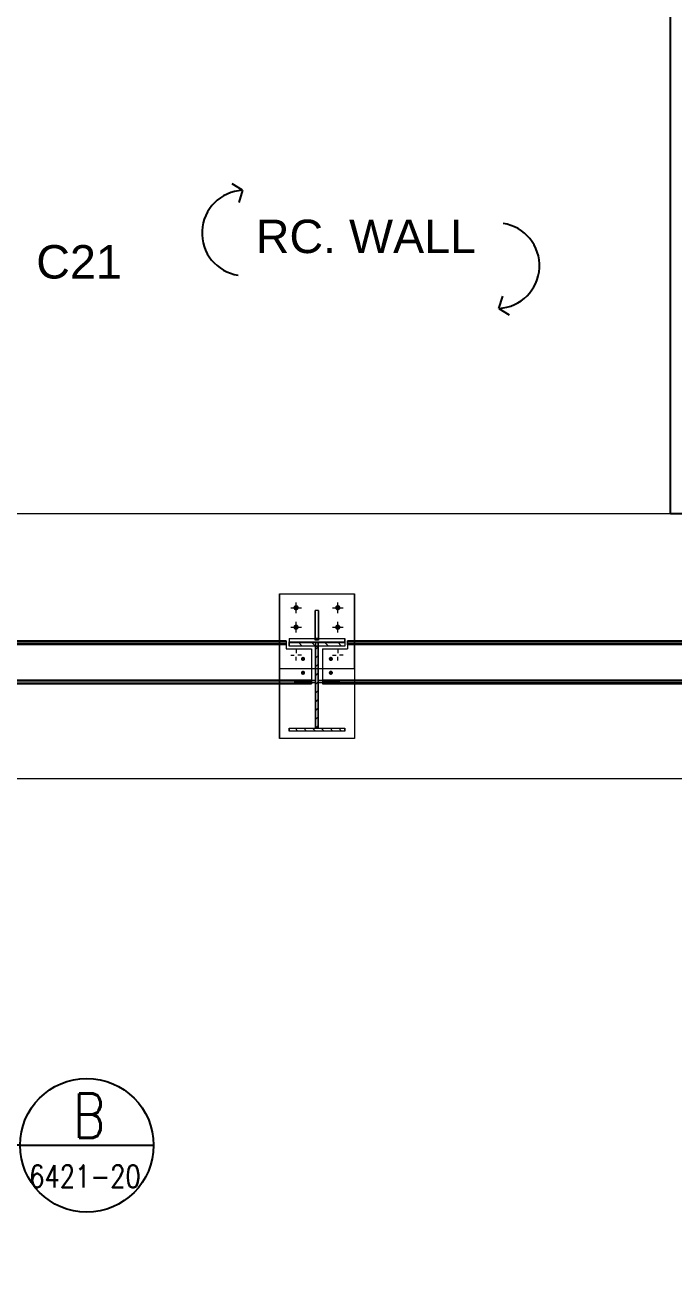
# Model space of a CAD drawing. Header units: millimetres. Extents: x 663313 to 1226001, y 1431724 to 1620898.
# Drawn here: x 663611.032 to 663613.364, y 1524695.724 to 1524700.241 of the extents above; entities that cross this region are included whole.
import ezdxf
from ezdxf.enums import TextEntityAlignment as Align

# ---------------------------------------------------------------- set-up
doc = ezdxf.new("R2010")
doc.units = ezdxf.units.MM
doc.linetypes.add('XKITLINE00', pattern=[0])
doc.linetypes.add('XKITLINE02', pattern=[4, 2, -2])
doc.layers.add('000 - 0_HIDE_OBJ_FRAMING_DEF_SUB', color=1, linetype='Continuous', plot=False)
for name, color, linetype in [('000 - CONCRETE_EX_BUILDING_MAIN_COLOR_1', 1, 'Continuous'), ('DIM', 1, 'Continuous'), ('REVISE', 3, 'Continuous'), ('VPORT', 250, 'Continuous')]:
    doc.layers.add(name, color=color, linetype=linetype)
doc.layers.add('Part', color=2, linetype='Continuous', lineweight=0)
doc.styles.add('Arial', font='arial.ttf')
doc.styles.add('RomanS', font='romans.shx', dxfattribs={"width": 0.8})

# ---------------------------------------------------------------- blocks, each defined once
blk = doc.blocks.new('cano')
at = {"layer": '000 - CONCRETE_EX_BUILDING_MAIN_COLOR_1'}
for points in [[(663611.9964, 1524720.7145), (663611.9966, 1524720.7154), (663611.9968, 1524720.7163), (663611.9971, 1524720.7172), (663611.9975, 1524720.7181), (663611.998, 1524720.7189), (663611.9986, 1524720.7196), (663611.9992, 1524720.7203), (663611.9999, 1524720.7209), (663612.0006, 1524720.7215), (663612.0014, 1524720.722), (663612.0023, 1524720.7224), (663612.0031, 1524720.7227), (663612.004, 1524720.7229), (663612.005, 1524720.723), (663612.0059, 1524720.7231), (663612.0068, 1524720.723), (663612.0078, 1524720.7229), (663612.0087, 1524720.7227), (663612.0095, 1524720.7224), (663612.0104, 1524720.722), (663612.0112, 1524720.7215), (663612.0119, 1524720.7209), (663612.0126, 1524720.7203), (663612.0132, 1524720.7196), (663612.0138, 1524720.7189), (663612.0143, 1524720.7181), (663612.0147, 1524720.7172), (663612.015, 1524720.7163), (663612.0152, 1524720.7154), (663612.0154, 1524720.7145), (663612.0154, 1524720.7136), (663612.0154, 1524720.7127), (663612.0152, 1524720.7117), (663612.015, 1524720.7108), (663612.0147, 1524720.71), (663612.0143, 1524720.7091), (663612.0138, 1524720.7083), (663612.0132, 1524720.7076), (663612.0126, 1524720.7069), (663612.0119, 1524720.7062), (663612.0112, 1524720.7057), (663612.0104, 1524720.7052), (663612.0095, 1524720.7048), (663612.0087, 1524720.7045), (663612.0078, 1524720.7043), (663612.0068, 1524720.7041), (663612.0059, 1524720.7041), (663612.005, 1524720.7041), (663612.004, 1524720.7043), (663612.0031, 1524720.7045), (663612.0023, 1524720.7048), (663612.0014, 1524720.7052), (663612.0006, 1524720.7057), (663611.9999, 1524720.7062), (663611.9992, 1524720.7069), (663611.9986, 1524720.7076), (663611.998, 1524720.7083), (663611.9975, 1524720.7091), (663611.9971, 1524720.71), (663611.9968, 1524720.7108), (663611.9966, 1524720.7117), (663611.9964, 1524720.7127), (663611.9964, 1524720.7136)], [(663612.1464, 1524720.7145), (663612.1466, 1524720.7154), (663612.1468, 1524720.7163), (663612.1471, 1524720.7172), (663612.1475, 1524720.7181), (663612.148, 1524720.7189), (663612.1486, 1524720.7196), (663612.1492, 1524720.7203), (663612.1499, 1524720.7209), (663612.1506, 1524720.7215), (663612.1514, 1524720.722), (663612.1523, 1524720.7224), (663612.1531, 1524720.7227), (663612.154, 1524720.7229), (663612.155, 1524720.723), (663612.1559, 1524720.7231), (663612.1568, 1524720.723), (663612.1578, 1524720.7229), (663612.1587, 1524720.7227), (663612.1595, 1524720.7224), (663612.1604, 1524720.722), (663612.1612, 1524720.7215), (663612.1619, 1524720.7209), (663612.1626, 1524720.7203), (663612.1632, 1524720.7196), (663612.1638, 1524720.7189), (663612.1643, 1524720.7181), (663612.1647, 1524720.7172), (663612.165, 1524720.7163), (663612.1652, 1524720.7154), (663612.1654, 1524720.7145), (663612.1654, 1524720.7136), (663612.1654, 1524720.7127), (663612.1652, 1524720.7117), (663612.165, 1524720.7108), (663612.1647, 1524720.71), (663612.1643, 1524720.7091), (663612.1638, 1524720.7083), (663612.1632, 1524720.7076), (663612.1626, 1524720.7069), (663612.1619, 1524720.7062), (663612.1612, 1524720.7057), (663612.1604, 1524720.7052), (663612.1595, 1524720.7048), (663612.1587, 1524720.7045), (663612.1578, 1524720.7043), (663612.1568, 1524720.7041), (663612.1559, 1524720.7041), (663612.155, 1524720.7041), (663612.154, 1524720.7043), (663612.1531, 1524720.7045), (663612.1523, 1524720.7048), (663612.1514, 1524720.7052), (663612.1506, 1524720.7057), (663612.1499, 1524720.7062), (663612.1492, 1524720.7069), (663612.1486, 1524720.7076), (663612.148, 1524720.7083), (663612.1475, 1524720.7091), (663612.1471, 1524720.71), (663612.1468, 1524720.7108), (663612.1466, 1524720.7117), (663612.1464, 1524720.7127), (663612.1464, 1524720.7136)], [(663611.9964, 1524720.6445), (663611.9966, 1524720.6454), (663611.9968, 1524720.6463), (663611.9971, 1524720.6472), (663611.9975, 1524720.6481), (663611.998, 1524720.6489), (663611.9986, 1524720.6496), (663611.9992, 1524720.6503), (663611.9999, 1524720.6509), (663612.0006, 1524720.6515), (663612.0014, 1524720.652), (663612.0023, 1524720.6524), (663612.0031, 1524720.6527), (663612.004, 1524720.6529), (663612.005, 1524720.653), (663612.0059, 1524720.6531), (663612.0068, 1524720.653), (663612.0078, 1524720.6529), (663612.0087, 1524720.6527), (663612.0095, 1524720.6524), (663612.0104, 1524720.652), (663612.0112, 1524720.6515), (663612.0119, 1524720.6509), (663612.0126, 1524720.6503), (663612.0132, 1524720.6496), (663612.0138, 1524720.6489), (663612.0143, 1524720.6481), (663612.0147, 1524720.6472), (663612.015, 1524720.6463), (663612.0152, 1524720.6454), (663612.0154, 1524720.6445), (663612.0154, 1524720.6436), (663612.0154, 1524720.6427), (663612.0152, 1524720.6417), (663612.015, 1524720.6408), (663612.0147, 1524720.64), (663612.0143, 1524720.6391), (663612.0138, 1524720.6383), (663612.0132, 1524720.6376), (663612.0126, 1524720.6369), (663612.0119, 1524720.6362), (663612.0112, 1524720.6357), (663612.0104, 1524720.6352), (663612.0095, 1524720.6348), (663612.0087, 1524720.6345), (663612.0078, 1524720.6343), (663612.0068, 1524720.6341), (663612.0059, 1524720.6341), (663612.005, 1524720.6341), (663612.004, 1524720.6343), (663612.0031, 1524720.6345), (663612.0023, 1524720.6348), (663612.0014, 1524720.6352), (663612.0006, 1524720.6357), (663611.9999, 1524720.6362), (663611.9992, 1524720.6369), (663611.9986, 1524720.6376), (663611.998, 1524720.6383), (663611.9975, 1524720.6391), (663611.9971, 1524720.64), (663611.9968, 1524720.6408), (663611.9966, 1524720.6417), (663611.9964, 1524720.6427), (663611.9964, 1524720.6436)], [(663612.1464, 1524720.6445), (663612.1466, 1524720.6454), (663612.1468, 1524720.6463), (663612.1471, 1524720.6472), (663612.1475, 1524720.6481), (663612.148, 1524720.6489), (663612.1486, 1524720.6496), (663612.1492, 1524720.6503), (663612.1499, 1524720.6509), (663612.1506, 1524720.6515), (663612.1514, 1524720.652), (663612.1523, 1524720.6524), (663612.1531, 1524720.6527), (663612.154, 1524720.6529), (663612.155, 1524720.653), (663612.1559, 1524720.6531), (663612.1568, 1524720.653), (663612.1578, 1524720.6529), (663612.1587, 1524720.6527), (663612.1595, 1524720.6524), (663612.1604, 1524720.652), (663612.1612, 1524720.6515), (663612.1619, 1524720.6509), (663612.1626, 1524720.6503), (663612.1632, 1524720.6496), (663612.1638, 1524720.6489), (663612.1643, 1524720.6481), (663612.1647, 1524720.6472), (663612.165, 1524720.6463), (663612.1652, 1524720.6454), (663612.1654, 1524720.6445), (663612.1654, 1524720.6436), (663612.1654, 1524720.6427), (663612.1652, 1524720.6417), (663612.165, 1524720.6408), (663612.1647, 1524720.64), (663612.1643, 1524720.6391), (663612.1638, 1524720.6383), (663612.1632, 1524720.6376), (663612.1626, 1524720.6369), (663612.1619, 1524720.6362), (663612.1612, 1524720.6357), (663612.1604, 1524720.6352), (663612.1595, 1524720.6348), (663612.1587, 1524720.6345), (663612.1578, 1524720.6343), (663612.1568, 1524720.6341), (663612.1559, 1524720.6341), (663612.155, 1524720.6341), (663612.154, 1524720.6343), (663612.1531, 1524720.6345), (663612.1523, 1524720.6348), (663612.1514, 1524720.6352), (663612.1506, 1524720.6357), (663612.1499, 1524720.6362), (663612.1492, 1524720.6369), (663612.1486, 1524720.6376), (663612.148, 1524720.6383), (663612.1475, 1524720.6391), (663612.1471, 1524720.64), (663612.1468, 1524720.6408), (663612.1466, 1524720.6417), (663612.1464, 1524720.6427), (663612.1464, 1524720.6436)], [(663612.0316, 1524720.5373), (663612.0324, 1524720.5372), (663612.0331, 1524720.537), (663612.0338, 1524720.5367), (663612.0344, 1524720.5364), (663612.0351, 1524720.536), (663612.0357, 1524720.5356), (663612.0362, 1524720.5351), (663612.0367, 1524720.5346), (663612.0371, 1524720.534), (663612.0375, 1524720.5334), (663612.0378, 1524720.5327), (663612.0381, 1524720.532), (663612.0383, 1524720.5313), (663612.0384, 1524720.5306), (663612.0384, 1524720.5298), (663612.0384, 1524720.5291), (663612.0383, 1524720.5284), (663612.0381, 1524720.5276), (663612.0378, 1524720.527), (663612.0375, 1524720.5263), (663612.0371, 1524720.5257), (663612.0367, 1524720.5251), (663612.0362, 1524720.5245), (663612.0357, 1524720.524), (663612.0351, 1524720.5236), (663612.0344, 1524720.5232), (663612.0338, 1524720.5229), (663612.0331, 1524720.5227), (663612.0324, 1524720.5225), (663612.0316, 1524720.5224), (663612.0309, 1524720.5223), (663612.0302, 1524720.5224), (663612.0294, 1524720.5225), (663612.0287, 1524720.5227), (663612.028, 1524720.5229), (663612.0274, 1524720.5232), (663612.0267, 1524720.5236), (663612.0261, 1524720.524), (663612.0256, 1524720.5245), (663612.0251, 1524720.5251), (663612.0247, 1524720.5257), (663612.0243, 1524720.5263), (663612.024, 1524720.527), (663612.0237, 1524720.5276), (663612.0235, 1524720.5284), (663612.0234, 1524720.5291), (663612.0234, 1524720.5298), (663612.0234, 1524720.5306), (663612.0235, 1524720.5313), (663612.0237, 1524720.532), (663612.024, 1524720.5327), (663612.0243, 1524720.5334), (663612.0247, 1524720.534), (663612.0251, 1524720.5346), (663612.0256, 1524720.5351), (663612.0261, 1524720.5356), (663612.0267, 1524720.536), (663612.0274, 1524720.5364), (663612.028, 1524720.5367), (663612.0287, 1524720.537), (663612.0294, 1524720.5372), (663612.0302, 1524720.5373), (663612.0309, 1524720.5373)], [(663612.1316, 1524720.5373), (663612.1324, 1524720.5372), (663612.1331, 1524720.537), (663612.1338, 1524720.5367), (663612.1344, 1524720.5364), (663612.1351, 1524720.536), (663612.1357, 1524720.5356), (663612.1362, 1524720.5351), (663612.1367, 1524720.5346), (663612.1371, 1524720.534), (663612.1375, 1524720.5334), (663612.1378, 1524720.5327), (663612.1381, 1524720.532), (663612.1383, 1524720.5313), (663612.1384, 1524720.5306), (663612.1384, 1524720.5298), (663612.1384, 1524720.5291), (663612.1383, 1524720.5284), (663612.1381, 1524720.5276), (663612.1378, 1524720.527), (663612.1375, 1524720.5263), (663612.1371, 1524720.5257), (663612.1367, 1524720.5251), (663612.1362, 1524720.5245), (663612.1357, 1524720.524), (663612.1351, 1524720.5236), (663612.1344, 1524720.5232), (663612.1338, 1524720.5229), (663612.1331, 1524720.5227), (663612.1324, 1524720.5225), (663612.1316, 1524720.5224), (663612.1309, 1524720.5223), (663612.1302, 1524720.5224), (663612.1294, 1524720.5225), (663612.1287, 1524720.5227), (663612.128, 1524720.5229), (663612.1274, 1524720.5232), (663612.1267, 1524720.5236), (663612.1261, 1524720.524), (663612.1256, 1524720.5245), (663612.1251, 1524720.5251), (663612.1247, 1524720.5257), (663612.1243, 1524720.5263), (663612.124, 1524720.527), (663612.1237, 1524720.5276), (663612.1235, 1524720.5284), (663612.1234, 1524720.5291), (663612.1234, 1524720.5298), (663612.1234, 1524720.5306), (663612.1235, 1524720.5313), (663612.1237, 1524720.532), (663612.124, 1524720.5327), (663612.1243, 1524720.5334), (663612.1247, 1524720.534), (663612.1251, 1524720.5346), (663612.1256, 1524720.5351), (663612.1261, 1524720.5356), (663612.1267, 1524720.536), (663612.1274, 1524720.5364), (663612.128, 1524720.5367), (663612.1287, 1524720.537), (663612.1294, 1524720.5372), (663612.1302, 1524720.5373), (663612.1309, 1524720.5373)], [(663612.0316, 1524720.4873), (663612.0324, 1524720.4872), (663612.0331, 1524720.4871), (663612.0338, 1524720.4868), (663612.0344, 1524720.4865), (663612.0351, 1524720.4861), (663612.0357, 1524720.4857), (663612.0362, 1524720.4852), (663612.0367, 1524720.4846), (663612.0371, 1524720.4841), (663612.0375, 1524720.4834), (663612.0378, 1524720.4828), (663612.0381, 1524720.4821), (663612.0383, 1524720.4814), (663612.0384, 1524720.4806), (663612.0384, 1524720.4799), (663612.0384, 1524720.4792), (663612.0383, 1524720.4784), (663612.0381, 1524720.4777), (663612.0378, 1524720.477), (663612.0375, 1524720.4764), (663612.0371, 1524720.4757), (663612.0367, 1524720.4751), (663612.0362, 1524720.4746), (663612.0357, 1524720.4741), (663612.0351, 1524720.4737), (663612.0344, 1524720.4733), (663612.0338, 1524720.473), (663612.0331, 1524720.4727), (663612.0324, 1524720.4725), (663612.0316, 1524720.4724), (663612.0309, 1524720.4724), (663612.0302, 1524720.4724), (663612.0294, 1524720.4725), (663612.0287, 1524720.4727), (663612.028, 1524720.473), (663612.0274, 1524720.4733), (663612.0267, 1524720.4737), (663612.0261, 1524720.4741), (663612.0256, 1524720.4746), (663612.0251, 1524720.4751), (663612.0247, 1524720.4757), (663612.0243, 1524720.4764), (663612.024, 1524720.477), (663612.0237, 1524720.4777), (663612.0235, 1524720.4784), (663612.0234, 1524720.4792), (663612.0234, 1524720.4799), (663612.0234, 1524720.4806), (663612.0235, 1524720.4814), (663612.0237, 1524720.4821), (663612.024, 1524720.4828), (663612.0243, 1524720.4834), (663612.0247, 1524720.4841), (663612.0251, 1524720.4846), (663612.0256, 1524720.4852), (663612.0261, 1524720.4857), (663612.0267, 1524720.4861), (663612.0274, 1524720.4865), (663612.028, 1524720.4868), (663612.0287, 1524720.4871), (663612.0294, 1524720.4872), (663612.0302, 1524720.4873), (663612.0309, 1524720.4874)], [(663612.1316, 1524720.4873), (663612.1324, 1524720.4872), (663612.1331, 1524720.4871), (663612.1338, 1524720.4868), (663612.1344, 1524720.4865), (663612.1351, 1524720.4861), (663612.1357, 1524720.4857), (663612.1362, 1524720.4852), (663612.1367, 1524720.4846), (663612.1371, 1524720.4841), (663612.1375, 1524720.4834), (663612.1378, 1524720.4828), (663612.1381, 1524720.4821), (663612.1383, 1524720.4814), (663612.1384, 1524720.4806), (663612.1384, 1524720.4799), (663612.1384, 1524720.4792), (663612.1383, 1524720.4784), (663612.1381, 1524720.4777), (663612.1378, 1524720.477), (663612.1375, 1524720.4764), (663612.1371, 1524720.4757), (663612.1367, 1524720.4751), (663612.1362, 1524720.4746), (663612.1357, 1524720.4741), (663612.1351, 1524720.4737), (663612.1344, 1524720.4733), (663612.1338, 1524720.473), (663612.1331, 1524720.4727), (663612.1324, 1524720.4725), (663612.1316, 1524720.4724), (663612.1309, 1524720.4724), (663612.1302, 1524720.4724), (663612.1294, 1524720.4725), (663612.1287, 1524720.4727), (663612.128, 1524720.473), (663612.1274, 1524720.4733), (663612.1267, 1524720.4737), (663612.1261, 1524720.4741), (663612.1256, 1524720.4746), (663612.1251, 1524720.4751), (663612.1247, 1524720.4757), (663612.1243, 1524720.4764), (663612.124, 1524720.477), (663612.1237, 1524720.4777), (663612.1235, 1524720.4784), (663612.1234, 1524720.4792), (663612.1234, 1524720.4799), (663612.1234, 1524720.4806), (663612.1235, 1524720.4814), (663612.1237, 1524720.4821), (663612.124, 1524720.4828), (663612.1243, 1524720.4834), (663612.1247, 1524720.4841), (663612.1251, 1524720.4846), (663612.1256, 1524720.4852), (663612.1261, 1524720.4857), (663612.1267, 1524720.4861), (663612.1274, 1524720.4865), (663612.128, 1524720.4868), (663612.1287, 1524720.4871), (663612.1294, 1524720.4872), (663612.1302, 1524720.4873), (663612.1309, 1524720.4874)]]:
    blk.add_hatch(color=256, dxfattribs=at).paths.add_polyline_path(points, flags=17)
at = {"layer": '000 - CONCRETE_EX_BUILDING_MAIN_COLOR_1', "linetype": 'XKITLINE02', "lineweight": 0}
for p, q in [((663611.9459, 1524720.7636), (663612.2159, 1524720.7636)), ((663611.9459, 1524720.4936), (663611.9459, 1524720.7636)), ((663611.9459, 1524720.4936), (663611.9459, 1524720.7636)), ((663611.9459, 1524720.2436), (663611.9459, 1524720.7636)), ((663612.2159, 1524720.7636), (663612.2159, 1524720.4936)), ((663612.2159, 1524720.4936), (663612.2159, 1524720.7636)), ((663612.2159, 1524720.7636), (663612.2159, 1524720.2436)), ((663612.0749, 1524720.7036), (663612.0749, 1524720.7036)), ((663612.0749, 1524720.7036), (663612.0749, 1524720.6036)), ((663612.0869, 1524720.6036), (663612.0869, 1524720.7036)), ((663611.9809, 1524720.6036), (663611.9809, 1524720.5886)), ((663612.0869, 1524720.6036), (663612.0749, 1524720.6036)), ((663612.0749, 1524720.6036), (663612.0749, 1524720.5972)), ((663612.0749, 1524720.6036), (663612.0869, 1524720.6036)), ((663612.0869, 1524720.5972), (663612.0869, 1524720.6036)), ((663612.1809, 1524720.5886), (663612.1809, 1524720.6036)), ((663611.9709, 1524720.5842), (663610.6909, 1524720.5842)), ((663611.9709, 1524720.5806), (663610.6909, 1524720.5806)), ((663611.9459, 1524720.5941), (663611.9459, 1524720.4404)), ((663611.9709, 1524720.5941), (663611.9709, 1524720.5842)), ((663611.9709, 1524720.5842), (663611.9709, 1524720.5806)), ((663611.9709, 1524720.5656), (663611.9709, 1524720.5656)), ((663611.9809, 1524720.5886), (663611.9809, 1524720.5756)), ((663611.9809, 1524720.5886), (663612.1809, 1524720.5886)), ((663612.0759, 1524720.5886), (663612.0759, 1524720.2807)), ((663612.0859, 1524720.5886), (663612.0759, 1524720.5886)), ((663612.0759, 1524720.5886), (663612.0759, 1524720.5756)), ((663612.0859, 1524720.2807), (663612.0859, 1524720.5886)), ((663612.0859, 1524720.5886), (663612.0859, 1524720.5756)), ((663612.1809, 1524720.5886), (663612.1809, 1524720.5756)), ((663612.1909, 1524720.5842), (663612.1909, 1524720.5941)), ((663612.1909, 1524720.5806), (663612.1909, 1524720.5842)), ((663613.4709, 1524720.5842), (663612.1909, 1524720.5842)), ((663613.4709, 1524720.5806), (663612.1909, 1524720.5806)), ((663612.2159, 1524720.5941), (663612.2159, 1524720.4404)), ((663612.2159, 1524720.4936), (663611.9459, 1524720.4936)), ((663610.6009, 1524720.4543), (663612.0609, 1524720.4543)), ((663610.6009, 1524720.4508), (663612.0609, 1524720.4508)), ((663610.6009, 1524720.4444), (663612.0609, 1524720.4444)), ((663612.0009, 1524720.4454), (663612.0759, 1524720.4454)), ((663612.0609, 1524720.4444), (663612.0609, 1524720.4543)), ((663612.0609, 1524720.4543), (663612.0609, 1524720.4508)), ((663612.0609, 1524720.4539), (663612.0609, 1524720.4454)), ((663612.0609, 1524720.4404), (663612.0609, 1524720.4444)), ((663612.0759, 1524720.4454), (663612.0759, 1524720.4454)), ((663612.0859, 1524720.4454), (663612.1609, 1524720.4454)), ((663612.1009, 1524720.4543), (663612.1009, 1524720.4508)), ((663612.1009, 1524720.4543), (663613.5609, 1524720.4543)), ((663612.1009, 1524720.4539), (663612.1009, 1524720.4444)), ((663612.1009, 1524720.4539), (663612.1009, 1524720.4454)), ((663612.1009, 1524720.4508), (663613.5609, 1524720.4508)), ((663612.1009, 1524720.4444), (663612.1009, 1524720.4404)), ((663613.5609, 1524720.4444), (663612.1009, 1524720.4444)), ((663612.1609, 1524720.4454), (663612.1609, 1524720.4454)), ((663611.9809, 1524720.2807), (663611.9809, 1524720.2707)), ((663611.9809, 1524720.2707), (663611.9809, 1524720.2707)), ((663612.0759, 1524720.2807), (663612.0759, 1524720.2807)), ((663612.1809, 1524720.2707), (663612.1809, 1524720.2807))]:
    blk.add_line(p, q, dxfattribs=at)
at = {"layer": '000 - CONCRETE_EX_BUILDING_MAIN_COLOR_1', "linetype": 'XKITLINE00', "lineweight": 0}
for p, q in [((663611.9459, 1524720.7636), (663611.9459, 1524720.7636)), ((663611.9459, 1524720.7636), (663612.2159, 1524720.7636)), ((663611.9459, 1524720.7636), (663611.9459, 1524720.5941)), ((663612.2159, 1524720.7636), (663612.2159, 1524720.5941)), ((663611.9869, 1524720.7136), (663612.0249, 1524720.7136)), ((663612.0059, 1524720.6946), (663612.0059, 1524720.7326)), ((663612.0749, 1524720.5972), (663612.0749, 1524720.7036)), ((663612.0869, 1524720.7036), (663612.0749, 1524720.7036)), ((663612.0869, 1524720.7036), (663612.0869, 1524720.5972)), ((663612.0869, 1524720.7036), (663612.0869, 1524720.7036)), ((663612.1369, 1524720.7136), (663612.1749, 1524720.7136)), ((663612.1559, 1524720.6946), (663612.1559, 1524720.7326)), ((663612.0059, 1524720.6246), (663612.0059, 1524720.6626)), ((663612.1559, 1524720.6246), (663612.1559, 1524720.6626)), ((663611.9809, 1524720.6036), (663612.0749, 1524720.6036)), ((663611.9809, 1524720.6036), (663611.9809, 1524720.5906)), ((663611.9869, 1524720.6436), (663612.0249, 1524720.6436)), ((663612.0869, 1524720.6036), (663612.1809, 1524720.6036)), ((663612.1369, 1524720.6436), (663612.1749, 1524720.6436)), ((663612.1809, 1524720.6036), (663612.1809, 1524720.5906)), ((663611.9709, 1524720.5941), (663610.6909, 1524720.5941)), ((663610.6909, 1524720.5906), (663611.9709, 1524720.5906)), ((663611.9709, 1524720.5906), (663611.9709, 1524720.5941)), ((663611.9709, 1524720.5906), (663611.9709, 1524720.5656)), ((663611.9709, 1524720.5656), (663612.0609, 1524720.5656)), ((663611.9709, 1524720.5656), (663612.0609, 1524720.5656)), ((663611.9809, 1524720.5756), (663611.9809, 1524720.5906)), ((663611.9809, 1524720.5906), (663612.1809, 1524720.5906)), ((663612.1809, 1524720.5756), (663611.9809, 1524720.5756)), ((663612.0059, 1524720.5626), (663612.0059, 1524720.5499)), ((663612.0281, 1524720.5756), (663612.0131, 1524720.5906)), ((663612.0753, 1524720.5756), (663612.0603, 1524720.5906)), ((663612.0609, 1524720.5656), (663612.0609, 1524720.5656)), ((663612.0609, 1524720.5656), (663612.0609, 1524720.4539)), ((663612.0869, 1524720.5972), (663612.0749, 1524720.5972)), ((663612.0759, 1524720.2807), (663612.0759, 1524720.5756)), ((663612.0759, 1524720.5756), (663612.0859, 1524720.5756)), ((663612.0759, 1524720.5636), (663612.0859, 1524720.5736)), ((663612.0859, 1524720.5756), (663612.0859, 1524720.2807)), ((663612.1009, 1524720.5656), (663612.1009, 1524720.4539)), ((663612.1009, 1524720.5656), (663612.1909, 1524720.5656)), ((663612.1009, 1524720.5656), (663612.1909, 1524720.5656)), ((663612.1225, 1524720.5756), (663612.1075, 1524720.5906)), ((663612.1697, 1524720.5756), (663612.1547, 1524720.5906)), ((663612.1559, 1524720.5626), (663612.1559, 1524720.5499)), ((663612.1809, 1524720.5906), (663612.1809, 1524720.5756)), ((663613.4709, 1524720.5941), (663612.1909, 1524720.5941)), ((663612.1909, 1524720.5941), (663612.1909, 1524720.5906)), ((663612.1909, 1524720.5906), (663612.1909, 1524720.5656)), ((663612.1909, 1524720.5906), (663613.4709, 1524720.5906)), ((663611.9869, 1524720.5436), (663611.9996, 1524720.5436)), ((663612.0059, 1524720.5246), (663612.0059, 1524720.5372)), ((663612.0249, 1524720.5436), (663612.0122, 1524720.5436)), ((663612.0309, 1524720.5294), (663612.0309, 1524720.5319)), ((663612.0759, 1524720.5321), (663612.0859, 1524720.5421)), ((663612.1309, 1524720.5294), (663612.1309, 1524720.5319)), ((663612.1369, 1524720.5436), (663612.1496, 1524720.5436)), ((663612.1559, 1524720.5246), (663612.1559, 1524720.5372)), ((663612.1749, 1524720.5436), (663612.1622, 1524720.5436)), ((663612.0309, 1524720.4795), (663612.0309, 1524720.482)), ((663612.0759, 1524720.5007), (663612.0859, 1524720.5107)), ((663612.0759, 1524720.4693), (663612.0859, 1524720.4793)), ((663612.1309, 1524720.4795), (663612.1309, 1524720.482)), ((663612.0609, 1524720.4539), (663610.6009, 1524720.4537)), ((663610.6009, 1524720.4404), (663612.0609, 1524720.4404)), ((663611.9459, 1524720.4404), (663611.9459, 1524720.2436)), ((663612.0009, 1524720.4454), (663612.0009, 1524720.4539)), ((663612.0009, 1524720.4539), (663612.0759, 1524720.4539)), ((663612.0759, 1524720.4454), (663612.0009, 1524720.4454)), ((663612.0276, 1524720.4454), (663612.0191, 1524720.4539)), ((663612.0543, 1524720.4454), (663612.0458, 1524720.4539)), ((663612.0609, 1524720.4454), (663612.0609, 1524720.4404)), ((663612.0759, 1524720.4506), (663612.0726, 1524720.4539)), ((663612.0759, 1524720.4539), (663612.0759, 1524720.4454)), ((663612.0759, 1524720.4378), (663612.0859, 1524720.4478)), ((663612.0859, 1524720.4454), (663612.0859, 1524720.4539)), ((663612.0859, 1524720.4539), (663612.1609, 1524720.4539)), ((663612.1609, 1524720.4454), (663612.0859, 1524720.4454)), ((663612.1009, 1524720.4539), (663613.5609, 1524720.454)), ((663612.1009, 1524720.4454), (663612.1009, 1524720.4404)), ((663612.1009, 1524720.4404), (663613.5609, 1524720.4404)), ((663612.1126, 1524720.4454), (663612.1041, 1524720.4539)), ((663612.1394, 1524720.4454), (663612.1309, 1524720.4539)), ((663612.1609, 1524720.4506), (663612.1576, 1524720.4539)), ((663612.1609, 1524720.4539), (663612.1609, 1524720.4454)), ((663612.2159, 1524720.4404), (663612.2159, 1524720.2436)), ((663612.0759, 1524720.4064), (663612.0859, 1524720.4164)), ((663612.0759, 1524720.375), (663612.0859, 1524720.385)), ((663612.0759, 1524720.3435), (663612.0859, 1524720.3535)), ((663612.0759, 1524720.3121), (663612.0859, 1524720.3221)), ((663612.0759, 1524720.2807), (663612.0859, 1524720.2907)), ((663611.9459, 1524720.2436), (663611.9459, 1524720.2436)), ((663612.2159, 1524720.2436), (663611.9459, 1524720.2436)), ((663611.9809, 1524720.2707), (663611.9809, 1524720.2807)), ((663611.9809, 1524720.2807), (663611.9809, 1524720.2807)), ((663611.9809, 1524720.2807), (663612.1809, 1524720.2807)), ((663611.9809, 1524720.2707), (663611.9809, 1524720.2707)), ((663612.1809, 1524720.2707), (663611.9809, 1524720.2707)), ((663612.0123, 1524720.2707), (663612.0023, 1524720.2807)), ((663612.0438, 1524720.2707), (663612.0338, 1524720.2807)), ((663612.0752, 1524720.2707), (663612.0652, 1524720.2807)), ((663612.0759, 1524720.2807), (663612.0759, 1524720.2807)), ((663612.0859, 1524720.2807), (663612.0759, 1524720.2807)), ((663612.0859, 1524720.2807), (663612.0859, 1524720.2807)), ((663612.1066, 1524720.2707), (663612.0966, 1524720.2807)), ((663612.1381, 1524720.2707), (663612.1281, 1524720.2807)), ((663612.1695, 1524720.2707), (663612.1595, 1524720.2807)), ((663612.1809, 1524720.2807), (663612.1809, 1524720.2807)), ((663612.1809, 1524720.2807), (663612.1809, 1524720.2707)), ((663612.1809, 1524720.2707), (663612.1809, 1524720.2707)), ((663612.2159, 1524720.2436), (663612.2159, 1524720.2436))]:
    blk.add_line(p, q, dxfattribs=at)
blk = doc.blocks.new('123')
at = {"layer": '000 - 0_HIDE_OBJ_FRAMING_DEF_SUB'}
for q in [(-724.5, 0), (882, 0)]:
    blk.add_line((518.4, 0), q, dxfattribs=at)
blk.add_circle((700.2, 0), 181.8, dxfattribs=at)
at = {"layer": '000 - 0_HIDE_OBJ_FRAMING_DEF_SUB', "color": 5, "style": 'RomanS', "width": 0.8}
blk.add_attdef('DETAIL', text='', height=136.4, dxfattribs=at).set_placement((-711.5, 125.5), align=Align.MIDDLE_LEFT)
blk.add_attdef('TEXT', text='', height=121.2, dxfattribs=at).set_placement((706.1, 80.6), align=Align.MIDDLE_CENTER)
at = {"layer": '000 - 0_HIDE_OBJ_FRAMING_DEF_SUB', "color": 3, "style": 'RomanS', "width": 0.8}
for tag, p in [('SCALE', (-704.4, -100.8)), ('1:10', (142.2, -100.8))]:
    blk.add_attdef(tag, text='', height=90.9, dxfattribs=at).set_placement(p, align=Align.MIDDLE_LEFT)
for p in [(695.1, -84.5), (695.1, -197.4)]:
    blk.add_attdef('TEXT', text='', height=60.6, dxfattribs=at).set_placement(p, align=Align.MIDDLE_CENTER)

msp = doc.modelspace()

# ---------------------------------------------------------------- hatches: boundary and pattern name
at = {"layer": 'VPORT'}
h = msp.add_hatch(dxfattribs=at)
h.set_pattern_fill('ANGLE', color=6)
h.set_pattern_definition([(235.288, (663627.358, 1524790.5456), (5.74185, -3.9776), [5.08, -1.905]), (325.288, (663627.358, 1524790.5456), (3.9776, 5.74185), [5.08, -1.905])])
h.paths.add_polyline_path([(663617.8537, 1524792.0691), (663619.0867, 1524791.215), (663617.3783, 1524788.7489), (663616.1453, 1524789.603)])
edge = h.paths.add_edge_path(flags=16)
edge.add_line((663617.5126, 1524790.4806), (663617.7194, 1524790.3374))
edge = h.paths.add_edge_path(flags=16)
edge.add_line((663617.5444, 1524790.3056), (663617.6876, 1524790.5124))
h.paths.add_polyline_path([(663612.4437, 1524784.2591), (663613.6767, 1524783.405), (663611.9683, 1524780.9389), (663610.7353, 1524781.793)])
edge = h.paths.add_edge_path(flags=16)
edge.add_line((663612.1026, 1524782.6706), (663612.3094, 1524782.5274))
edge = h.paths.add_edge_path(flags=16)
edge.add_line((663612.1344, 1524782.4956), (663612.2776, 1524782.7024))
h.paths.add_polyline_path([(663604.7567, 1524773.1621), (663605.9897, 1524772.308), (663604.2813, 1524769.8419), (663603.0483, 1524770.696)])
edge = h.paths.add_edge_path(flags=16)
edge.add_line((663604.4156, 1524771.5736), (663604.6224, 1524771.4304))
edge = h.paths.add_edge_path(flags=16)
edge.add_line((663604.4474, 1524771.3986), (663604.5906, 1524771.6054))
h.paths.add_polyline_path([(663599.8027, 1524766.0101), (663601.0357, 1524765.156), (663599.3273, 1524762.6899), (663598.0943, 1524763.544)])
edge = h.paths.add_edge_path(flags=16)
edge.add_line((663599.4616, 1524764.4216), (663599.6684, 1524764.2784))
edge = h.paths.add_edge_path(flags=16)
edge.add_line((663599.4934, 1524764.2466), (663599.6366, 1524764.4534))
h.paths.add_polyline_path([(663592.6837, 1524755.7351), (663593.9167, 1524754.881), (663592.2083, 1524752.4149), (663590.9753, 1524753.269)])
edge = h.paths.add_edge_path(flags=16)
edge.add_line((663592.3426, 1524754.1466), (663592.5494, 1524754.0034))
edge = h.paths.add_edge_path(flags=16)
edge.add_line((663592.3744, 1524753.9716), (663592.5176, 1524754.1784))
h.paths.add_polyline_path([(663585.2817, 1524745.0491), (663586.5147, 1524744.195), (663584.8063, 1524741.7289), (663583.5733, 1524742.583)])
edge = h.paths.add_edge_path(flags=16)
edge.add_line((663584.9406, 1524743.4606), (663585.1474, 1524743.3174))
edge = h.paths.add_edge_path(flags=16)
edge.add_line((663584.9724, 1524743.2856), (663585.1156, 1524743.4924))
h.paths.add_polyline_path([(663578.7897, 1524735.6781), (663580.0227, 1524734.824), (663578.3143, 1524732.3579), (663577.0813, 1524733.212)])
edge = h.paths.add_edge_path(flags=16)
edge.add_line((663578.4486, 1524734.0896), (663578.6554, 1524733.9464))
edge = h.paths.add_edge_path(flags=16)
edge.add_line((663578.4804, 1524733.9146), (663578.6236, 1524734.1214))
h.paths.add_polyline_path([(663572.2977, 1524726.3071), (663573.5307, 1524725.453), (663571.8223, 1524722.9869), (663570.5893, 1524723.841)])
edge = h.paths.add_edge_path(flags=16)
edge.add_line((663571.9566, 1524724.7186), (663572.1634, 1524724.5754))
edge = h.paths.add_edge_path(flags=16)
edge.add_line((663571.9884, 1524724.5436), (663572.1316, 1524724.7504))
h.paths.add_polyline_path([(663565.8057, 1524716.9351), (663567.0387, 1524716.081), (663565.3303, 1524713.6149), (663564.0973, 1524714.469)])
edge = h.paths.add_edge_path(flags=16)
edge.add_line((663565.4646, 1524715.3466), (663565.6714, 1524715.2034))
edge = h.paths.add_edge_path(flags=16)
edge.add_line((663565.4964, 1524715.1716), (663565.6396, 1524715.3784))
h.paths.add_polyline_path([(663559.3147, 1524707.5641), (663560.5477, 1524706.71), (663558.8393, 1524704.2439), (663557.6063, 1524705.098)])
edge = h.paths.add_edge_path(flags=16)
edge.add_line((663558.9736, 1524705.9756), (663559.1804, 1524705.8324))
edge = h.paths.add_edge_path(flags=16)
edge.add_line((663559.0054, 1524705.8006), (663559.1486, 1524706.0074))
h.paths.add_polyline_path([(663552.8227, 1524698.1931), (663554.0557, 1524697.339), (663552.3473, 1524694.8729), (663551.1143, 1524695.727)])
edge = h.paths.add_edge_path(flags=16)
edge.add_line((663552.4816, 1524696.6046), (663552.6884, 1524696.4614))
edge = h.paths.add_edge_path(flags=16)
edge.add_line((663552.5134, 1524696.4296), (663552.6566, 1524696.6364))
h.paths.add_polyline_path([(663546.3307, 1524688.8221), (663547.5637, 1524687.968), (663545.8553, 1524685.5019), (663544.6223, 1524686.356)])
edge = h.paths.add_edge_path(flags=16)
edge.add_line((663545.9896, 1524687.2336), (663546.1964, 1524687.0904))
edge = h.paths.add_edge_path(flags=16)
edge.add_line((663546.0214, 1524687.0586), (663546.1646, 1524687.2654))
h.paths.add_polyline_path([(663539.8387, 1524679.4511), (663541.0717, 1524678.597), (663539.3633, 1524676.1309), (663538.1303, 1524676.985)])
edge = h.paths.add_edge_path(flags=16)
edge.add_line((663539.4976, 1524677.8626), (663539.7044, 1524677.7194))
edge = h.paths.add_edge_path(flags=16)
edge.add_line((663539.5294, 1524677.6876), (663539.6726, 1524677.8944))
h.paths.add_polyline_path([(663533.3477, 1524670.0801), (663534.5807, 1524669.226), (663532.8723, 1524666.7599), (663531.6393, 1524667.614)])
edge = h.paths.add_edge_path(flags=16)
edge.add_line((663533.0066, 1524668.4916), (663533.2134, 1524668.3484))
edge = h.paths.add_edge_path(flags=16)
edge.add_line((663533.0384, 1524668.3166), (663533.1816, 1524668.5234))
h.paths.add_polyline_path([(663526.8557, 1524660.7091), (663528.0887, 1524659.855), (663526.3803, 1524657.3889), (663525.1473, 1524658.243)])
edge = h.paths.add_edge_path(flags=16)
edge.add_line((663526.5146, 1524659.1206), (663526.7214, 1524658.9774))
edge = h.paths.add_edge_path(flags=16)
edge.add_line((663526.5464, 1524658.9456), (663526.6896, 1524659.1524))
h.paths.add_polyline_path([(663520.3637, 1524651.3381), (663521.5967, 1524650.484), (663519.8883, 1524648.0179), (663518.6553, 1524648.872)])
edge = h.paths.add_edge_path(flags=16)
edge.add_line((663520.0226, 1524649.7496), (663520.2294, 1524649.6064))
edge = h.paths.add_edge_path(flags=16)
edge.add_line((663520.0544, 1524649.5746), (663520.1976, 1524649.7814))
h.paths.add_polyline_path([(663513.8717, 1524641.9671), (663515.1047, 1524641.113), (663513.3963, 1524638.6469), (663512.1633, 1524639.501)])
edge = h.paths.add_edge_path(flags=16)
edge.add_line((663513.5306, 1524640.3786), (663513.7374, 1524640.2354))
edge = h.paths.add_edge_path(flags=16)
edge.add_line((663513.5624, 1524640.2036), (663513.7056, 1524640.4104))
h.paths.add_polyline_path([(663507.3807, 1524632.5961), (663508.6137, 1524631.742), (663506.9053, 1524629.2759), (663505.6723, 1524630.13)])
edge = h.paths.add_edge_path(flags=16)
edge.add_line((663507.0396, 1524631.0076), (663507.2464, 1524630.8644))
edge = h.paths.add_edge_path(flags=16)
edge.add_line((663507.0714, 1524630.8326), (663507.2146, 1524631.0394))
h.paths.add_polyline_path([(663500.8887, 1524623.2251), (663502.1217, 1524622.371), (663500.4133, 1524619.9049), (663499.1803, 1524620.759)])
edge = h.paths.add_edge_path(flags=16)
edge.add_line((663500.5476, 1524621.6366), (663500.7544, 1524621.4934))
edge = h.paths.add_edge_path(flags=16)
edge.add_line((663500.5794, 1524621.4616), (663500.7226, 1524621.6684))
h.paths.add_polyline_path([(663494.3967, 1524613.8531), (663495.6297, 1524612.999), (663493.9213, 1524610.5329), (663492.6883, 1524611.387)])
edge = h.paths.add_edge_path(flags=16)
edge.add_line((663494.0556, 1524612.2646), (663494.2624, 1524612.1214))
edge = h.paths.add_edge_path(flags=16)
edge.add_line((663494.0874, 1524612.0896), (663494.2306, 1524612.2964))
h.paths.add_polyline_path([(663487.2787, 1524603.5781), (663488.5117, 1524602.724), (663486.8033, 1524600.2579), (663485.5703, 1524601.112)])
edge = h.paths.add_edge_path(flags=16)
edge.add_line((663486.9376, 1524601.9896), (663487.1444, 1524601.8464))
edge = h.paths.add_edge_path(flags=16)
edge.add_line((663486.9694, 1524601.8146), (663487.1126, 1524602.0214))
h.paths.add_polyline_path([(663481.4137, 1524595.1111), (663482.6467, 1524594.257), (663480.9383, 1524591.7909), (663479.7053, 1524592.645)])
edge = h.paths.add_edge_path(flags=16)
edge.add_line((663481.0726, 1524593.5226), (663481.2794, 1524593.3794))
edge = h.paths.add_edge_path(flags=16)
edge.add_line((663481.1044, 1524593.3476), (663481.2476, 1524593.5544))

# ---------------------------------------------------------------- linework, layer by layer
at = {"layer": 'DIM', "color": 1, "linetype": 'ByBlock'}
for p, q in [((663611.8133, 1524699.6479), (663611.776, 1524699.6712)), ((663611.8133, 1524699.6479), (663611.7998, 1524699.6038)), ((663612.7351, 1524699.2239), (663612.7487, 1524699.2679)), ((663612.7351, 1524699.2239), (663612.7724, 1524699.2005))]:
    msp.add_line(p, q, dxfattribs=at)
at = {"layer": 'DIM', "color": 4}
msp.add_lwpolyline([(663613.3522, 1524698.4859), (663613.3522, 1524701.9859), (663613.6522, 1524701.9859), (663613.6522, 1524698.4859)], close=True, dxfattribs=at)
at = {"layer": 'DIM', "color": 1, "linetype": 'ByBlock'}
for centre, start, end in [((663611.8212, 1524699.4946), 92.9237, 261.433), ((663612.7273, 1524699.3771), 272.9237, 81.433)]:
    msp.add_arc(centre, 0.1535, start, end, dxfattribs=at)
at = {"layer": 'Part', "linetype": 'XKITLINE00', "lineweight": 0}
msp.add_lwpolyline([(663616.2992, 1524698.4859), (663610.7042, 1524698.4859), (663610.7042, 1524697.5359), (663616.2992, 1524697.5359), (663616.2992, 1524698.4859)], dxfattribs=at)

# ---------------------------------------------------------------- block references
ref = msp.add_blockref('123', (663610.3296, 1524696.2184), dxfattribs=dict(xscale=0.00132, yscale=0.00132, zscale=0.00132))
ref.add_attrib('1:10', '1:40', dxfattribs={"layer": '000 - 0_HIDE_OBJ_FRAMING_DEF_SUB', "color": 3, "height": 0.12, "style": 'RomanS', "width": 0.8}).set_placement((663610.5173, 1524696.0854), align=Align.MIDDLE_LEFT)
ref.add_attrib('TEXT', 'B', dxfattribs={"layer": '000 - 0_HIDE_OBJ_FRAMING_DEF_SUB', "color": 5, "height": 0.16, "style": 'RomanS', "width": 0.8}).set_placement((663611.2616, 1524696.3248), align=Align.MIDDLE_CENTER)
ref.add_attrib('TEXT', '6421-20', dxfattribs={"layer": '000 - 0_HIDE_OBJ_FRAMING_DEF_SUB', "color": 3, "height": 0.08, "style": 'RomanS', "width": 0.8}).set_placement((663611.2472, 1524696.1069), align=Align.MIDDLE_CENTER)
ref.add_attrib('DETAIL', 'ELEVATION', dxfattribs={"layer": '000 - 0_HIDE_OBJ_FRAMING_DEF_SUB', "color": 5, "height": 0.18, "style": 'RomanS', "width": 0.8}).set_placement((663609.3904, 1524696.384), align=Align.MIDDLE_LEFT)
ref.add_attrib('SCALE', 'SCALE', dxfattribs={"layer": '000 - 0_HIDE_OBJ_FRAMING_DEF_SUB', "color": 3, "height": 0.12, "style": 'RomanS', "width": 0.8}).set_placement((663609.3998, 1524696.0854), align=Align.MIDDLE_LEFT)
at = {"layer": 'DIM', "color": 1}
msp.add_blockref('cano', (0, -22.5648), dxfattribs=at)

# ---------------------------------------------------------------- next in the draw order: texts
at = {"layer": 'REVISE', "color": 3, "char_height": 0.12, "attachment_point": 5, "style": 'Arial', "bg_fill": 3, "box_fill_scale": 1.1, "bg_fill_color": 256, "bg_fill_true_color": 13158600, "bg_fill_transparency": 0}
for s, insert in [('\\A1;RC. WALL', (663612.2569, 1524699.4815)), ('\\A1;C21', (663611.2259, 1524699.3901))]:
    msp.add_mtext(s, dxfattribs=dict(at, insert=insert))

doc.saveas('drawing.dxf')
